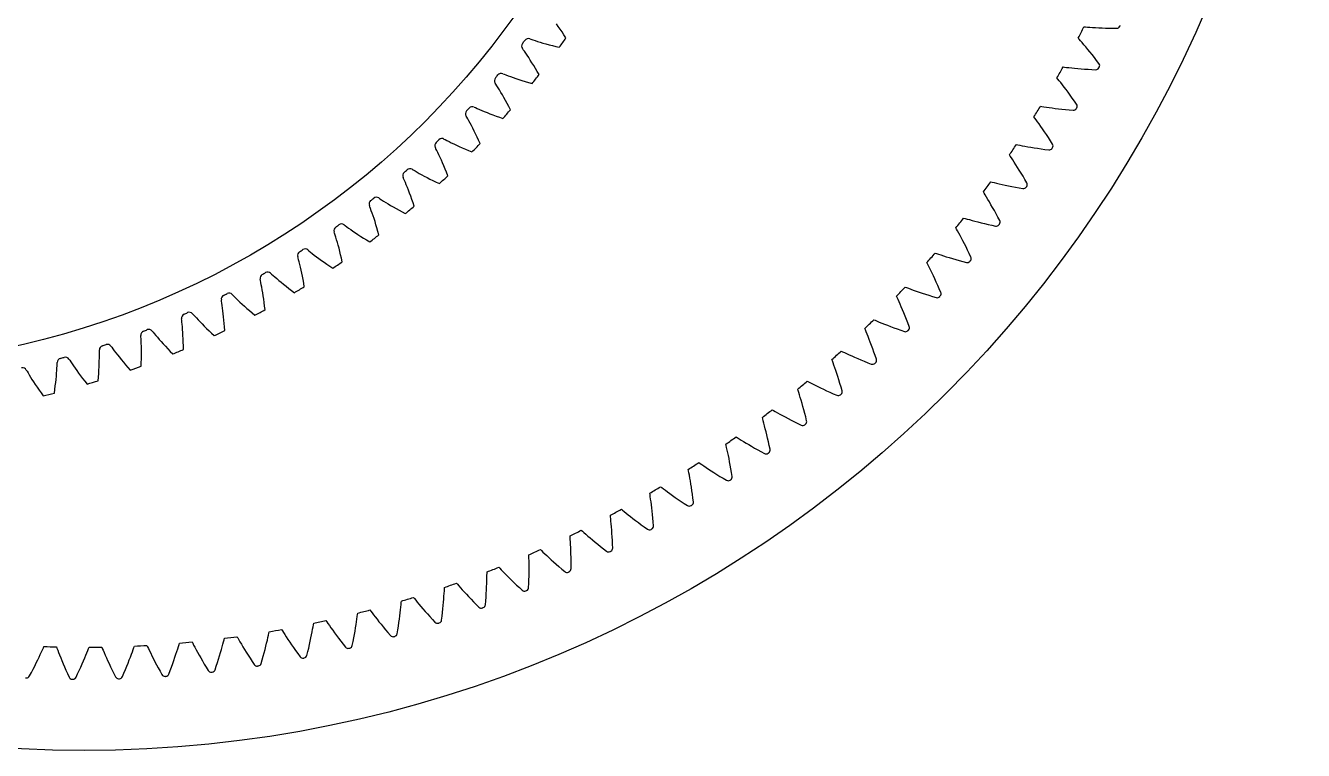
# Model space of a CAD drawing. Header units: millimetres. Extents: x -86 to 86, y -86 to 86.
# Drawn here: x -4.1 to 85.7, y -85.7 to -34.8 of the extents above; entities that cross this region are included whole.
import ezdxf

# ---------------------------------------------------------------- set-up
doc = ezdxf.new("R2010")
doc.units = ezdxf.units.MM

msp = doc.modelspace()

# ---------------------------------------------------------------- linework, layer by layer
at = {"layer": 'journal'}
msp.add_circle((-17.5, 0), 58.65, dxfattribs=at)
at = {"layer": 'outer'}
msp.add_circle((0, 0), 85.663286, dxfattribs=at)
at = {"layer": 'output_ring'}
for p, q in [((70.243241, -34.850115), (70.343727, -34.858075)), ((70.343727, -34.858075), (70.490931, -34.869109)), ((70.490931, -34.869109), (70.66335, -34.881098)), ((70.66335, -34.881098), (70.8547, -34.89324)), ((70.8547, -34.89324), (71.061656, -34.905016)), ((71.061656, -34.905016), (71.282114, -34.916039)), ((71.282114, -34.916039), (71.514606, -34.92599)), ((71.514606, -34.92599), (71.758046, -34.934601)), ((71.758046, -34.934601), (72.011588, -34.941637)), ((72.011588, -34.941637), (72.27456, -34.946888)), ((72.27456, -34.946888), (72.546247, -34.950495)), ((69.913291, -35.713541), (69.847014, -35.637592)), ((70.009878, -35.825173), (69.913291, -35.713541)), ((70.122259, -35.956484), (70.009878, -35.825173)), ((70.246046, -36.102906), (70.122259, -35.956484)), ((70.378839, -36.262077), (70.246046, -36.102906)), ((70.519072, -36.43254), (70.378839, -36.262077)), ((70.665618, -36.613305), (70.519072, -36.43254)), ((70.817611, -36.80366), (70.665618, -36.613305)), ((70.974361, -37.003066), (70.817611, -36.80366)), ((68.773215, -37.668134), (68.873296, -37.680159)), ((68.873296, -37.680159), (69.019932, -37.697149)), ((69.019932, -37.697149), (69.191724, -37.716116)), ((71.135297, -37.211108), (70.974361, -37.003066)), ((71.300107, -37.427128), (71.135297, -37.211108)), ((68.408546, -38.517479), (68.345401, -38.438907)), ((68.500529, -38.632934), (68.408546, -38.517479)), ((69.191724, -37.716116), (69.382425, -37.736002)), ((69.382425, -37.736002), (69.588733, -37.756157)), ((69.588733, -37.756157), (69.808563, -37.776104)), ((69.808563, -37.776104), (70.040461, -37.795469)), ((70.040461, -37.795469), (70.283351, -37.813938)), ((70.283351, -37.813938), (70.536401, -37.831243)), ((70.536401, -37.831243), (70.798944, -37.847148)), ((70.798944, -37.847148), (71.070261, -37.861762)), ((68.607497, -38.768691), (68.500529, -38.632934)), ((68.725247, -38.920009), (68.607497, -38.768691)), ((68.851481, -39.084431), (68.725247, -38.920009)), ((68.984691, -39.260437), (68.851481, -39.084431)), ((69.123791, -39.446993), (68.984691, -39.260437)), ((69.267945, -39.64335), (69.123791, -39.446993)), ((69.416485, -39.848945), (69.267945, -39.64335)), ((69.568858, -40.063338), (69.416485, -39.848945)), ((69.724778, -40.28586), (69.568858, -40.063338)), ((66.791405, -41.258133), (66.731496, -41.177066)), ((66.878634, -41.37722), (66.791405, -41.258133)), ((67.190195, -40.424264), (67.289707, -40.440335)), ((67.289707, -40.440335), (67.435533, -40.463254)), ((67.435533, -40.463254), (67.606415, -40.489167)), ((67.606415, -40.489167), (67.796154, -40.516765)), ((67.796154, -40.516765), (68.001476, -40.545264)), ((68.001476, -40.545264), (68.220317, -40.574103)), ((68.220317, -40.574103), (68.45124, -40.60285)), ((68.45124, -40.60285), (68.693182, -40.631148)), ((68.693182, -40.631148), (68.945322, -40.658694)), ((68.945322, -40.658694), (69.207005, -40.685224)), ((69.207005, -40.685224), (69.477507, -40.710822)), ((66.980012, -41.517201), (66.878634, -41.37722)), ((67.091534, -41.673167), (66.980012, -41.517201)), ((67.211001, -41.842569), (67.091534, -41.673167)), ((67.336969, -42.023829), (67.211001, -41.842569)), ((67.468393, -42.215869), (67.336969, -42.023829)), ((67.604472, -42.417907), (67.468393, -42.215869)), ((67.744558, -42.629353), (67.604472, -42.417907)), ((67.888117, -42.849744), (67.744558, -42.629353)), ((68.034891, -43.078402), (67.888117, -42.849744)), ((65.064526, -43.931), (65.007952, -43.847572)), ((65.146858, -44.053524), (65.064526, -43.931)), ((65.496781, -43.113977), (65.59556, -43.134068)), ((65.59556, -43.134068), (65.740338, -43.162877)), ((65.740338, -43.162877), (65.91003, -43.195694)), ((65.91003, -43.195694), (66.098494, -43.230959)), ((66.098494, -43.230959), (66.302493, -43.267755)), ((66.302493, -43.267755), (66.519985, -43.30544)), ((66.519985, -43.30544), (66.749553, -43.343521)), ((66.749553, -43.343521), (66.99015, -43.3816)), ((66.99015, -43.3816), (67.240967, -43.419342)), ((67.240967, -43.419342), (67.501359, -43.456455)), ((67.501359, -43.456455), (67.770602, -43.492995)), ((65.24248, -44.197499), (65.146858, -44.053524)), ((65.347589, -44.357856), (65.24248, -44.197499)), ((65.460093, -44.53196), (65.347589, -44.357856)), ((65.578611, -44.718176), (65.460093, -44.53196)), ((65.702146, -44.915384), (65.578611, -44.718176)), ((63.695757, -45.732854), (63.79364, -45.756931)), ((63.79364, -45.756931), (63.937132, -45.791584)), ((65.829924, -45.122771), (65.702146, -44.915384)), ((65.961327, -45.33972), (65.829924, -45.122771)), ((66.095836, -45.565749), (65.961327, -45.33972)), ((66.233223, -45.800166), (66.095836, -45.565749)), ((63.230747, -46.531688), (63.1776, -46.446036)), ((63.308045, -46.657448), (63.230747, -46.531688)), ((63.397754, -46.80518), (63.308045, -46.657448)), ((63.937132, -45.791584), (64.105354, -45.831251)), ((64.105354, -45.831251), (64.292235, -45.874125)), ((64.292235, -45.874125), (64.494575, -45.919158)), ((64.494575, -45.919158), (64.710361, -45.965625)), ((64.710361, -45.965625), (64.938197, -46.012978)), ((64.938197, -46.012978), (65.177053, -46.060777)), ((65.177053, -46.060777), (65.426134, -46.108652)), ((65.426134, -46.108652), (65.684809, -46.156288)), ((65.684809, -46.156288), (65.95235, -46.203708)), ((63.496278, -46.969664), (63.397754, -46.80518)), ((63.601634, -47.148185), (63.496278, -46.969664)), ((63.712509, -47.339051), (63.601634, -47.148185)), ((63.82795, -47.541104), (63.712509, -47.339051)), ((63.947219, -47.753498), (63.82795, -47.541104)), ((61.790081, -48.276592), (61.886908, -48.304616)), ((61.886908, -48.304616), (62.028877, -48.345056)), ((62.028877, -48.345056), (62.195354, -48.391507)), ((62.195354, -48.391507), (62.380343, -48.441919)), ((62.380343, -48.441919), (62.580692, -48.495115)), ((64.069721, -47.975595), (63.947219, -47.753498)), ((64.19496, -48.206888), (64.069721, -47.975595)), ((64.322735, -48.446681), (64.19496, -48.206888)), ((61.293079, -49.055925), (61.243447, -48.968189)), ((61.365218, -49.184715), (61.293079, -49.055925)), ((61.448866, -49.33596), (61.365218, -49.184715)), ((61.540643, -49.504302), (61.448866, -49.33596)), ((62.580692, -48.495115), (62.794418, -48.550289)), ((62.794418, -48.550289), (63.020148, -48.606837)), ((63.020148, -48.606837), (63.256871, -48.664276)), ((63.256871, -48.664276), (63.503807, -48.722206)), ((63.503807, -48.722206), (63.760339, -48.780285)), ((63.760339, -48.780285), (64.025738, -48.838509)), ((61.638678, -49.686946), (61.540643, -49.504302)), ((61.741726, -49.882149), (61.638678, -49.686946)), ((61.848884, -50.088713), (61.741726, -49.882149)), ((61.959448, -50.305767), (61.848884, -50.088713)), ((59.782883, -50.741011), (59.878495, -50.772937)), ((59.878495, -50.772937), (60.018709, -50.819097)), ((60.018709, -50.819097), (60.183167, -50.872256)), ((60.183167, -50.872256), (60.365961, -50.930124)), ((60.365961, -50.930124), (60.563989, -50.991395)), ((60.563989, -50.991395), (60.775304, -51.055185)), ((60.775304, -51.055185), (60.998557, -51.120834)), ((60.998557, -51.120834), (61.232757, -51.187819)), ((62.072849, -50.532645), (61.959448, -50.305767)), ((62.188612, -50.768824), (62.072849, -50.532645)), ((62.306564, -51.013598), (62.188612, -50.768824)), ((59.254707, -51.499563), (59.208672, -51.409888)), ((59.321567, -51.63117), (59.254707, -51.499563)), ((59.399017, -51.785681), (59.321567, -51.63117)), ((59.483897, -51.957605), (59.399017, -51.785681)), ((59.574449, -52.144072), (59.483897, -51.957605)), ((61.232757, -51.187819), (61.477143, -51.255709)), ((61.477143, -51.255709), (61.73111, -51.324137)), ((61.73111, -51.324137), (61.993932, -51.393068)), ((59.669503, -52.34329), (59.574449, -52.144072)), ((59.768201, -52.554027), (59.669503, -52.34329)), ((59.869878, -52.775383), (59.768201, -52.554027)), ((59.973992, -53.006671), (59.869878, -52.775383)), ((57.11898, -53.858588), (57.076616, -53.767121)), ((57.180452, -53.992796), (57.11898, -53.858588)), ((57.677463, -53.122064), (57.771703, -53.157838)), ((57.771703, -53.157838), (57.909931, -53.209642)), ((57.909931, -53.209642), (58.072099, -53.269422)), ((58.072099, -53.269422), (58.252398, -53.33465)), ((58.252398, -53.33465), (58.44778, -53.403896)), ((58.44778, -53.403896), (58.656336, -53.476198)), ((58.656336, -53.476198), (58.876745, -53.550841)), ((58.876745, -53.550841), (59.108039, -53.627261)), ((59.108039, -53.627261), (59.349473, -53.704999)), ((59.349473, -53.704999), (59.600458, -53.783663)), ((59.600458, -53.783663), (59.860271, -53.863189)), ((60.080088, -53.247347), (59.973992, -53.006671)), ((60.188023, -53.4967), (60.080088, -53.247347)), ((57.251576, -54.150319), (57.180452, -53.992796)), ((57.329419, -54.325541), (57.251576, -54.150319)), ((57.41234, -54.515524), (57.329419, -54.325541)), ((57.499242, -54.718431), (57.41234, -54.515524)), ((57.58932, -54.932995), (57.499242, -54.718431)), ((55.477279, -55.415836), (55.569991, -55.4554)), ((55.569991, -55.4554), (55.706006, -55.512764)), ((55.706006, -55.512764), (55.865618, -55.579067)), ((55.865618, -55.579067), (56.043126, -55.651548)), ((56.043126, -55.651548), (56.235542, -55.728655)), ((57.681942, -55.15829), (57.58932, -54.932995)), ((57.776597, -55.393607), (57.681942, -55.15829)), ((57.872853, -55.638385), (57.776597, -55.393607)), ((57.970594, -55.891907), (57.872853, -55.638385)), ((54.889406, -56.129122), (54.850784, -56.036014)), ((54.945389, -56.265712), (54.889406, -56.129122)), ((55.010071, -56.425988), (54.945389, -56.265712)), ((55.080749, -56.604221), (55.010071, -56.425988)), ((56.235542, -55.728655), (56.440996, -55.809349)), ((56.440996, -55.809349), (56.658199, -55.892863)), ((56.658199, -55.892863), (56.886206, -55.978594)), ((56.886206, -55.978594), (57.124291, -56.066052)), ((57.124291, -56.066052), (57.371882, -56.154823)), ((57.371882, -56.154823), (57.628259, -56.244812)), ((55.155903, -56.797408), (55.080749, -56.604221)), ((55.234511, -57.00367), (55.155903, -56.797408)), ((55.315819, -57.221708), (55.234511, -57.00367)), ((55.399235, -57.450572), (55.315819, -57.221708)), ((55.484276, -57.689531), (55.399235, -57.450572)), ((52.56965, -58.307437), (52.534833, -58.21284)), ((52.620051, -58.446184), (52.56965, -58.307437)), ((53.185945, -57.618561), (53.276978, -57.66185)), ((53.276978, -57.66185), (53.410557, -57.724678)), ((53.410557, -57.724678), (53.567351, -57.797395)), ((53.567351, -57.797395), (53.741775, -57.87701)), ((53.741775, -57.87701), (53.930908, -57.961852)), ((53.930908, -57.961852), (54.132924, -58.050806)), ((54.132924, -58.050806), (54.346564, -58.143053)), ((54.346564, -58.143053), (54.570909, -58.237954)), ((54.570909, -58.237954), (54.805254, -58.334989)), ((54.805254, -58.334989), (55.049045, -58.433721)), ((55.570533, -57.938009), (55.484276, -57.689531)), ((55.65792, -58.195284), (55.570533, -57.938009)), ((52.678185, -58.608949), (52.620051, -58.446184)), ((52.741582, -58.7899), (52.678185, -58.608949)), ((52.808845, -58.985974), (52.741582, -58.7899)), ((52.879029, -59.195252), (52.808845, -58.985974)), ((52.951434, -59.416406), (52.879029, -59.195252)), ((55.049045, -58.433721), (55.301563, -58.534026)), ((50.807228, -59.726619), (50.896432, -59.773561)), ((50.896432, -59.773561), (51.027354, -59.841751)), ((51.027354, -59.841751), (51.181073, -59.920763)), ((51.181073, -59.920763), (51.352127, -60.007381)), ((51.352127, -60.007381), (51.537667, -60.099818)), ((51.537667, -60.099818), (51.735911, -60.196885)), ((53.025507, -59.648462), (52.951434, -59.416406)), ((53.100794, -59.890671), (53.025507, -59.648462)), ((53.17691, -60.142441), (53.100794, -59.890671)), ((53.253799, -60.403046), (53.17691, -60.142441)), ((50.163521, -60.389953), (50.132566, -60.294023)), ((50.208258, -60.530628), (50.163521, -60.389953)), ((50.259748, -60.695616), (50.208258, -60.530628)), ((50.31576, -60.878987), (50.259748, -60.695616)), ((50.375021, -61.077626), (50.31576, -60.878987)), ((51.735911, -60.196885), (51.945638, -60.297715)), ((51.945638, -60.297715), (52.165952, -60.401629)), ((52.165952, -60.401629), (52.396173, -60.508082)), ((52.396173, -60.508082), (52.635762, -60.616612)), ((52.635762, -60.616612), (52.884008, -60.727068)), ((48.345034, -61.736546), (48.432262, -61.787064)), ((48.432262, -61.787064), (48.560314, -61.860504)), ((48.560314, -61.860504), (48.710704, -61.945681)), ((48.710704, -61.945681), (48.878108, -62.03916)), ((50.436667, -61.289576), (50.375021, -61.077626)), ((50.50005, -61.513483), (50.436667, -61.289576)), ((50.564658, -61.74835), (50.50005, -61.513483)), ((50.630068, -61.993412), (50.564658, -61.74835)), ((47.674974, -62.373249), (47.647932, -62.276143)), ((47.713973, -62.515621), (47.674974, -62.373249)), ((47.758735, -62.68256), (47.713973, -62.515621)), ((47.80727, -62.86805), (47.758735, -62.68256)), ((48.878108, -62.03916), (49.059749, -62.13904)), ((49.059749, -62.13904), (49.253897, -62.244062)), ((49.253897, -62.244062), (49.459365, -62.353307)), ((49.459365, -62.353307), (49.675287, -62.466065)), ((49.675287, -62.466065), (49.901004, -62.581759)), ((49.901004, -62.581759), (50.135998, -62.69991)), ((50.135998, -62.69991), (50.379564, -62.820336)), ((50.695919, -62.248059), (50.630068, -61.993412)), ((50.762183, -62.511566), (50.695919, -62.248059)), ((45.803409, -63.64504), (45.888519, -63.699052)), ((45.888519, -63.699052), (46.013489, -63.777621)), ((47.858432, -63.068928), (47.80727, -62.86805)), ((47.911438, -63.283202), (47.858432, -63.068928)), ((47.965695, -63.509494), (47.911438, -63.283202)), ((48.020732, -63.746786), (47.965695, -63.509494)), ((45.108097, -64.254065), (45.085013, -64.155943)), ((45.141294, -64.397901), (45.108097, -64.254065)), ((45.179254, -64.566516), (45.141294, -64.397901)), ((45.220232, -64.753821), (45.179254, -64.566516)), ((46.013489, -63.777621), (46.160303, -63.868822)), ((46.160303, -63.868822), (46.323782, -63.969008)), ((46.323782, -63.969008), (46.501226, -64.076167)), ((46.501226, -64.076167), (46.690958, -64.188971)), ((46.690958, -64.188971), (46.89183, -64.306453)), ((46.89183, -64.306453), (47.103005, -64.427869)), ((47.103005, -64.427869), (47.323849, -64.552616)), ((47.323849, -64.552616), (47.553861, -64.680192)), ((48.076156, -63.994297), (48.020732, -63.746786)), ((48.131633, -64.251404), (48.076156, -63.994297)), ((48.187164, -64.51738), (48.131633, -64.251404)), ((43.18653, -65.448965), (43.26938, -65.506382)), ((43.26938, -65.506382), (43.391064, -65.589951)), ((45.263212, -64.956607), (45.220232, -64.753821)), ((45.30749, -65.172854), (45.263212, -64.956607)), ((45.352532, -65.401158), (45.30749, -65.172854)), ((45.397907, -65.640486), (45.352532, -65.401158)), ((47.553861, -64.680192), (47.792347, -64.81039)), ((42.467108, -66.029312), (42.448019, -65.930335)), ((42.494449, -66.174375), (42.467108, -66.029312)), ((42.525544, -66.34439), (42.494449, -66.174375)), ((42.558897, -66.533202), (42.525544, -66.34439)), ((43.391064, -65.589951), (43.534062, -65.687027)), ((43.534062, -65.687027), (43.693346, -65.793756)), ((43.693346, -65.793756), (43.866301, -65.908018)), ((43.866301, -65.908018), (44.051306, -66.028418)), ((44.051306, -66.028418), (44.247252, -66.153944)), ((44.247252, -66.153944), (44.453334, -66.283818)), ((44.453334, -66.283818), (44.66894, -66.417412)), ((44.66894, -66.417412), (44.893594, -66.554205)), ((45.443256, -65.89004), (45.397907, -65.640486)), ((45.488268, -66.149184), (45.443256, -65.89004)), ((45.532975, -66.417191), (45.488268, -66.149184)), ((40.498695, -67.145358), (40.57915, -67.206085)), ((40.57915, -67.206085), (40.697348, -67.294517)), ((40.697348, -67.294517), (40.836294, -67.397308)), ((42.593624, -66.737564), (42.558897, -66.533202)), ((42.629103, -66.955427), (42.593624, -66.737564)), ((42.664855, -67.185369), (42.629103, -66.955427)), ((42.700494, -67.426339), (42.664855, -67.185369)), ((44.893594, -66.554205), (45.126607, -66.693961)), ((39.756345, -67.696073), (39.741283, -67.596404)), ((39.777785, -67.842125), (39.756345, -67.696073)), ((39.801964, -68.013261), (39.777785, -67.842125)), ((39.827639, -68.203269), (39.801964, -68.013261)), ((39.854055, -68.40887), (39.827639, -68.203269)), ((40.836294, -67.397308), (40.991121, -67.510404)), ((40.991121, -67.510404), (41.159305, -67.631582)), ((41.159305, -67.631582), (41.339278, -67.75938)), ((41.339278, -67.75938), (41.529976, -67.892744)), ((41.529976, -67.892744), (41.730625, -68.030863)), ((41.730625, -68.030863), (41.940641, -68.173085)), ((41.940641, -68.173085), (42.159566, -68.31887)), ((42.735692, -67.677525), (42.700494, -67.426339)), ((42.770165, -67.938281), (42.735692, -67.677525)), ((42.803974, -68.20788), (42.770165, -67.938281)), ((37.744321, -68.731431), (37.822249, -68.795369)), ((37.822249, -68.795369), (37.936766, -68.888518)), ((37.936766, -68.888518), (38.071432, -68.996856)), ((38.071432, -68.996856), (38.221549, -69.116134)), ((38.221549, -69.116134), (38.384683, -69.244027)), ((39.880675, -68.627992), (39.854055, -68.40887)), ((39.90708, -68.859194), (39.880675, -68.627992)), ((39.932925, -69.101411), (39.90708, -68.859194)), ((39.957914, -69.353817), (39.932925, -69.101411)), ((42.159566, -68.31887), (42.386724, -68.467954)), ((36.980263, -69.25161), (36.969252, -69.151412)), ((36.995766, -69.398411), (36.980263, -69.25161)), ((37.01299, -69.570386), (36.995766, -69.398411)), ((37.030943, -69.761278), (37.01299, -69.570386)), ((37.049006, -69.967781), (37.030943, -69.761278)), ((37.066724, -70.187801), (37.049006, -69.967781)), ((38.384683, -69.244027), (38.55933, -69.379014)), ((38.55933, -69.379014), (38.744467, -69.519997)), ((38.744467, -69.519997), (38.939353, -69.666134)), ((38.939353, -69.666134), (39.143433, -69.81675)), ((39.143433, -69.81675), (39.35627, -69.971287)), ((39.35627, -69.971287), (39.5772, -70.129454)), ((39.981792, -69.615755), (39.957914, -69.353817)), ((40.004647, -69.886503), (39.981792, -69.615755)), ((34.143422, -70.693367), (34.136481, -70.592805)), ((34.152963, -70.840675), (34.143422, -70.693367)), ((34.163204, -71.013206), (34.152963, -70.840675)), ((34.927933, -70.204579), (35.003206, -70.271622)), ((35.003206, -70.271622), (35.113854, -70.369335)), ((35.113854, -70.369335), (35.244019, -70.483042)), ((35.244019, -70.483042), (35.389179, -70.608305)), ((35.389179, -70.608305), (35.546996, -70.742705)), ((35.546996, -70.742705), (35.716029, -70.884658)), ((35.716029, -70.884658), (35.8953, -71.033028)), ((37.083738, -70.419884), (37.066724, -70.187801)), ((37.099745, -70.662949), (37.083738, -70.419884)), ((37.114485, -70.916161), (37.099745, -70.662949)), ((37.127728, -71.178851), (37.114485, -70.916161)), ((32.054158, -71.562381), (32.126653, -71.632419)), ((32.126653, -71.632419), (32.23325, -71.734536)), ((32.23325, -71.734536), (32.3587, -71.853424)), ((34.173406, -71.20467), (34.163204, -71.013206)), ((34.183086, -71.411735), (34.173406, -71.20467)), ((34.191873, -71.632293), (34.183086, -71.411735)), ((34.199467, -71.864874), (34.191873, -71.632293)), ((35.8953, -71.033028), (36.084104, -71.186943)), ((36.084104, -71.186943), (36.281912, -71.345705)), ((36.281912, -71.345705), (36.488312, -71.508741)), ((36.488312, -71.508741), (36.702651, -71.675732)), ((37.139592, -71.450303), (37.127728, -71.178851)), ((31.250483, -72.018974), (31.247624, -71.918213)), ((31.254047, -72.166548), (31.250483, -72.018974)), ((31.257288, -72.339353), (31.254047, -72.166548)), ((31.259723, -72.531073), (31.257288, -72.339353)), ((31.261002, -72.738359), (31.259723, -72.531073)), ((32.3587, -71.853424), (32.498664, -71.984468)), ((32.498664, -71.984468), (32.650905, -72.125152)), ((32.650905, -72.125152), (32.814047, -72.27384)), ((32.814047, -72.27384), (32.987158, -72.429353)), ((32.987158, -72.429353), (33.169569, -72.590792)), ((33.169569, -72.590792), (33.360781, -72.757441)), ((34.205611, -72.108388), (34.199467, -71.864874)), ((34.210077, -72.361989), (34.205611, -72.108388)), ((34.212663, -72.625), (34.210077, -72.361989)), ((34.213517, -72.89671), (34.212663, -72.625)), ((28.294679, -73.738307), (28.300016, -73.546646)), ((28.300016, -73.546646), (28.303781, -73.373851)), ((28.303781, -73.373851), (28.306201, -73.226254)), ((28.306201, -73.226254), (28.307426, -73.125461)), ((29.127719, -72.802605), (29.197316, -72.875525)), ((29.197316, -72.875525), (29.299686, -72.981878)), ((29.299686, -72.981878), (29.420216, -73.105752)), ((29.420216, -73.105752), (29.554754, -73.24236)), ((29.554754, -73.24236), (29.701169, -73.389098)), ((29.701169, -73.389098), (29.858151, -73.544275)), ((29.858151, -73.544275), (30.024817, -73.706676)), ((31.249462, -73.688927), (31.255277, -73.435353)), ((31.255277, -73.435353), (31.259007, -73.19179)), ((31.259007, -73.19179), (31.260844, -72.959092)), ((31.260844, -72.959092), (31.261002, -72.738359)), ((33.360781, -72.757441), (33.560404, -72.928707)), ((33.560404, -72.928707), (33.767799, -73.104246)), ((25.296247, -74.633102), (25.307012, -74.460602)), ((25.307012, -74.460602), (25.315411, -74.313224)), ((25.315411, -74.313224), (25.32072, -74.212563)), ((26.153423, -73.923216), (26.220007, -73.998896)), ((26.220007, -73.998896), (26.317984, -74.10931)), ((26.317984, -74.10931), (26.433394, -74.237967)), ((26.433394, -74.237967), (26.562286, -74.379915)), ((26.562286, -74.379915), (26.702634, -74.532466)), ((28.253591, -74.641664), (28.267188, -74.398453)), ((28.267188, -74.398453), (28.278454, -74.16602)), ((28.278454, -74.16602), (28.287557, -73.945475)), ((28.287557, -73.945475), (28.294679, -73.738307)), ((30.024817, -73.706676), (30.200537, -73.875375)), ((30.200537, -73.875375), (30.384837, -74.049635)), ((30.384837, -74.049635), (30.577356, -74.228851)), ((30.577356, -74.228851), (30.777467, -74.412651)), ((31.23123, -74.223348), (31.241388, -73.951827)), ((31.241388, -73.951827), (31.249462, -73.688927)), ((22.268663, -75.425014), (22.283028, -75.278098)), ((22.283028, -75.278098), (22.292412, -75.177734)), ((23.136157, -74.922371), (23.19962, -75.000686)), ((23.19962, -75.000686), (23.293041, -75.114981)), ((23.293041, -75.114981), (23.403143, -75.248209)), ((23.403143, -75.248209), (23.526176, -75.395264)), ((23.526176, -75.395264), (23.660226, -75.553378)), ((25.228926, -75.482879), (25.249603, -75.251094)), ((25.249603, -75.251094), (25.267636, -75.031099)), ((25.267636, -75.031099), (25.283148, -74.824389)), ((25.283148, -74.824389), (25.296247, -74.633102)), ((26.702634, -74.532466), (26.853198, -74.693877)), ((26.853198, -74.693877), (27.013146, -74.862899)), ((27.013146, -74.862899), (27.181885, -75.03858)), ((27.181885, -75.03858), (27.358972, -75.220167)), ((27.358972, -75.220167), (27.54407, -75.407037)), ((27.54407, -75.407037), (27.736568, -75.598796)), ((28.197629, -75.428037), (28.218782, -75.157151)), ((28.218782, -75.157151), (28.237504, -74.894794)), ((28.237504, -74.894794), (28.253591, -74.641664)), ((19.169028, -76.436564), (19.193727, -76.265503)), ((19.193727, -76.265503), (19.214034, -76.119289)), ((19.214034, -76.119289), (19.227478, -76.019389)), ((20.080878, -75.798428), (20.141115, -75.879252)), ((20.141115, -75.879252), (20.229828, -75.997238)), ((20.229828, -75.997238), (20.33444, -76.134818)), ((20.33444, -76.134818), (20.451413, -76.286738)), ((20.451413, -76.286738), (20.578945, -76.450155)), ((22.149213, -76.443286), (22.179266, -76.21253)), ((22.179266, -76.21253), (22.2062, -75.993446)), ((22.2062, -75.993446), (22.230076, -75.787535)), ((22.230076, -75.787535), (22.250917, -75.596936)), ((22.250917, -75.596936), (22.268663, -75.425014)), ((23.660226, -75.553378), (23.804126, -75.720758)), ((23.804126, -75.720758), (23.957093, -75.896122)), ((23.957093, -75.896122), (24.118573, -76.078498)), ((24.118573, -76.078498), (24.288156, -76.267112)), ((24.288156, -76.267112), (24.465529, -76.46133)), ((25.1177, -76.508799), (25.149814, -76.238992)), ((25.149814, -76.238992), (25.179153, -75.977609)), ((25.179153, -75.977609), (25.205484, -75.725339)), ((25.205484, -75.725339), (25.228926, -75.482879)), ((13.876416, -77.175699), (13.92991, -77.261135)), ((16.019437, -77.338893), (16.055645, -77.150608)), ((16.055645, -77.150608), (16.087256, -76.980688)), ((16.087256, -76.980688), (16.113471, -76.835417)), ((16.113471, -76.835417), (16.130953, -76.736144)), ((16.992607, -76.549949), (17.049519, -76.633147)), ((17.049519, -76.633147), (17.133377, -76.754632)), ((17.133377, -76.754632), (17.232328, -76.896339)), ((17.232328, -76.896339), (17.343048, -77.052874)), ((17.343048, -77.052874), (17.463853, -77.221325)), ((19.033109, -77.278098), (19.072489, -77.048749)), ((19.072489, -77.048749), (19.108279, -76.830937)), ((19.108279, -76.830937), (19.14048, -76.626162)), ((19.14048, -76.626162), (19.169028, -76.436564)), ((20.578945, -76.450155), (20.715943, -76.623229)), ((20.715943, -76.623229), (20.861678, -76.804649)), ((20.861678, -76.804649), (21.015635, -76.993419)), ((21.015635, -76.993419), (21.177434, -77.18875)), ((21.177434, -77.18875), (21.346791, -77.389996)), ((21.996502, -77.463856), (22.039524, -77.195573)), ((22.039524, -77.195573), (22.079431, -76.935594)), ((22.079431, -76.935594), (22.115964, -76.684598)), ((22.115964, -76.684598), (22.149213, -76.443286)), ((24.465529, -76.46133), (24.650097, -76.660732)), ((7.580796, -78.045979), (7.627195, -78.135467)), ((9.754899, -78.197455), (9.800167, -78.030653)), ((9.800167, -78.030653), (9.838061, -77.887983)), ((9.838061, -77.887983), (9.863525, -77.790451)), ((10.737427, -77.674649), (10.787414, -77.762182)), ((10.787414, -77.762182), (10.861159, -77.890059)), ((10.861159, -77.890059), (10.948308, -78.039314)), ((10.948308, -78.039314), (11.045988, -78.204302)), ((12.823395, -78.12605), (12.872073, -77.924556)), ((12.872073, -77.924556), (12.915882, -77.737893)), ((12.915882, -77.737893), (12.954353, -77.569394)), ((12.954353, -77.569394), (12.986434, -77.425305)), ((12.986434, -77.425305), (13.007925, -77.326821)), ((13.92991, -77.261135), (14.008776, -77.385918)), ((14.008776, -77.385918), (14.101903, -77.531518)), ((14.101903, -77.531518), (14.206188, -77.692412)), ((14.206188, -77.692412), (14.320067, -77.865621)), ((14.320067, -77.865621), (14.442599, -78.049221)), ((14.442599, -78.049221), (14.573163, -78.241847)), ((15.833052, -78.223768), (15.885734, -77.985942)), ((15.885734, -77.985942), (15.934376, -77.758377)), ((15.934376, -77.758377), (15.978964, -77.542194)), ((15.978964, -77.542194), (16.019437, -77.338893)), ((17.463853, -77.221325), (17.593724, -77.399809)), ((17.593724, -77.399809), (17.731987, -77.586985)), ((17.731987, -77.586985), (17.878167, -77.781839)), ((17.878167, -77.781839), (18.031918, -77.983567)), ((18.031918, -77.983567), (18.19298, -78.191512)), ((18.839165, -78.29164), (18.893023, -78.025321)), ((18.893023, -78.025321), (18.943434, -77.767173)), ((18.943434, -77.767173), (18.990108, -77.517864)), ((18.990108, -77.517864), (19.033109, -77.278098)), ((21.346791, -77.389996), (21.523127, -77.596715)), ((-3.165759, -79.108136), (-3.077517, -78.920565)), ((-3.077517, -78.920565), (-2.99703, -78.746542)), ((-2.99703, -78.746542), (-2.925427, -78.589236)), ((-2.925427, -78.589236), (-2.864998, -78.454554)), ((-2.864998, -78.454554), (-2.824123, -78.362413)), ((-1.942989, -78.38921), (-1.907788, -78.483665)), ((-1.907788, -78.483665), (-1.855655, -78.621769)), ((-1.855655, -78.621769), (-1.793744, -78.783136)), ((-1.793744, -78.783136), (-1.723981, -78.961729)), ((-1.723981, -78.961729), (-1.647299, -79.154315)), ((0.042744, -79.171443), (0.123313, -78.98045)), ((0.123313, -78.98045), (0.196682, -78.803308)), ((0.196682, -78.803308), (0.26185, -78.643229)), ((0.26185, -78.643229), (0.316772, -78.50621)), ((0.316772, -78.50621), (0.353879, -78.412487)), ((1.235376, -78.403554), (1.274375, -78.496505)), ((1.274375, -78.496505), (1.332062, -78.632383)), ((1.332062, -78.632383), (1.400462, -78.791108)), ((1.400462, -78.791108), (1.477405, -78.966727)), ((1.477405, -78.966727), (1.561828, -79.156048)), ((3.251178, -79.104671), (3.32394, -78.910571)), ((3.32394, -78.910571), (3.39007, -78.7306)), ((3.39007, -78.7306), (3.448698, -78.568012)), ((3.448698, -78.568012), (3.498021, -78.42888)), ((3.498021, -78.42888), (3.5313, -78.33373)), ((4.41171, -78.289081), (4.454444, -78.380375)), ((4.454444, -78.380375), (4.517591, -78.513804)), ((4.517591, -78.513804), (4.592366, -78.669627)), ((4.592366, -78.669627), (4.676364, -78.841984)), ((4.676364, -78.841984), (4.76839, -79.027727)), ((6.383786, -79.117108), (6.454269, -78.907931)), ((6.454269, -78.907931), (6.519106, -78.711041)), ((6.519106, -78.711041), (6.577888, -78.528539)), ((6.577888, -78.528539), (6.629879, -78.363708)), ((6.629879, -78.363708), (6.673523, -78.222691)), ((6.673523, -78.222691), (6.702919, -78.126271)), ((7.627195, -78.135467), (7.695697, -78.266227)), ((7.695697, -78.266227), (7.776726, -78.418892)), ((7.776726, -78.418892), (7.867639, -78.587703)), ((7.867639, -78.587703), (7.967117, -78.769564)), ((7.967117, -78.769564), (8.074377, -78.962485)), ((8.074377, -78.962485), (8.188913, -79.165052)), ((9.517897, -79.016285), (9.584808, -78.793407)), ((9.584808, -78.793407), (9.646757, -78.581545)), ((9.646757, -78.581545), (9.703561, -78.38219)), ((9.703561, -78.38219), (9.754899, -78.197455)), ((11.045988, -78.204302), (11.152754, -78.381983)), ((11.152754, -78.381983), (11.267745, -78.570398)), ((11.267745, -78.570398), (11.390395, -78.768157)), ((11.390395, -78.768157), (11.520315, -78.974209)), ((11.520315, -78.974209), (11.657224, -79.187726)), ((12.58327, -79.045861), (12.649981, -78.801151)), ((12.649981, -78.801151), (12.712259, -78.565655)), ((12.712259, -78.565655), (12.770082, -78.340248)), ((12.770082, -78.340248), (12.823395, -78.12605)), ((14.573163, -78.241847), (14.711326, -78.442465)), ((14.711326, -78.442465), (14.856776, -78.650258)), ((14.856776, -78.650258), (15.009278, -78.864559)), ((15.009278, -78.864559), (15.168294, -79.084878)), ((15.650874, -78.990792), (15.715481, -78.726874)), ((15.715481, -78.726874), (15.776312, -78.470981)), ((15.776312, -78.470981), (15.833052, -78.223768)), ((18.19298, -78.191512), (18.360794, -78.405206)), ((-3.586125, -79.960781), (-3.47152, -79.734509)), ((-3.47152, -79.734509), (-3.363112, -79.51637)), ((-3.363112, -79.51637), (-3.261098, -79.307218)), ((-3.261098, -79.307218), (-3.165759, -79.108136)), ((-1.647299, -79.154315), (-1.564235, -79.358822)), ((-1.564235, -79.358822), (-1.475119, -79.573788)), ((-1.475119, -79.573788), (-1.380167, -79.798111)), ((-1.380167, -79.798111), (-1.279523, -80.030929)), ((-0.342722, -80.040423), (-0.237381, -79.809693)), ((-0.237381, -79.809693), (-0.137902, -79.58734)), ((-0.137902, -79.58734), (-0.044448, -79.374225)), ((-0.044448, -79.374225), (0.042744, -79.171443)), ((1.561828, -79.156048), (1.653113, -79.357021)), ((1.653113, -79.357021), (1.750867, -79.568198)), ((1.750867, -79.568198), (1.854831, -79.788489)), ((1.854831, -79.788489), (1.964827, -80.017038)), ((2.901244, -79.988559), (2.997148, -79.753749)), ((2.997148, -79.753749), (3.087534, -79.527547)), ((3.087534, -79.527547), (3.172275, -79.31082)), ((3.172275, -79.31082), (3.251178, -79.104671)), ((4.76839, -79.027727), (4.867744, -79.224836)), ((4.867744, -79.224836), (4.973976, -79.431878)), ((4.973976, -79.431878), (5.086782, -79.647775)), ((5.086782, -79.647775), (5.20595, -79.871678)), ((5.20595, -79.871678), (5.331329, -80.102896)), ((6.049019, -80.051898), (6.140443, -79.805274)), ((6.140443, -79.805274), (6.226753, -79.56677)), ((6.226753, -79.56677), (6.307897, -79.337092)), ((6.307897, -79.337092), (6.383786, -79.117108)), ((8.188913, -79.165052), (8.310375, -79.3762)), ((8.310375, -79.3762), (8.438519, -79.595089)), ((8.438519, -79.595089), (8.573165, -79.821036)), ((8.573165, -79.821036), (8.713817, -80.05351)), ((9.202431, -79.998815), (9.288199, -79.740996)), ((9.288199, -79.740996), (9.369554, -79.490869)), ((9.369554, -79.490869), (9.446127, -79.249064)), ((9.446127, -79.249064), (9.517897, -79.016285)), ((11.657224, -79.187726), (11.800916, -79.408031)), ((11.800916, -79.408031), (11.950873, -79.634614)), ((12.43687, -79.560162), (12.512119, -79.299079)), ((12.512119, -79.299079), (12.58327, -79.045861)), ((-3.833057, -80.435084), (-3.706792, -80.194493)), ((-3.706792, -80.194493), (-3.586125, -79.960781)), ((-1.279523, -80.030929), (-1.173282, -80.271542)), ((-1.173282, -80.271542), (-1.061871, -80.519361)), ((-0.57023, -80.524344), (-0.453819, -80.278833)), ((-0.453819, -80.278833), (-0.342722, -80.040423)), ((1.964827, -80.017038), (2.080733, -80.253147)), ((2.080733, -80.253147), (2.202095, -80.496248)), ((2.693535, -80.481302), (2.7999, -80.231276)), ((2.7999, -80.231276), (2.901244, -79.988559)), ((5.331329, -80.102896), (5.462443, -80.340879)), ((5.952873, -80.30603), (6.049019, -80.051898))]:
    msp.add_line(p, q, dxfattribs=at)
for centre, radius, start, end in [((0, 0), 78.413286, 332.968254, 333.612391), ((72.547132, -34.710497), 0.24, 269.788866, 334.431009), ((0, 0), 80.663286, 334.431009, 334.472216), ((0, 0), 78.413286, 330.645674, 331.28981), ((0, 0), 80.663286, 332.108429, 332.149636), ((71.10791, -37.570866), 0.24, 332.149636, 36.79178), ((71.080871, -37.621997), 0.24, 267.466285, 332.108429), ((69.526914, -40.421691), 0.24, 329.827055, 34.469199), ((0, 0), 78.413286, 328.323093, 328.96723), ((69.497825, -40.471684), 0.24, 265.143704, 329.785848), ((0, 0), 80.663286, 329.785848, 329.827055), ((67.831686, -43.206103), 0.24, 327.504474, 32.146618), ((0, 0), 78.413286, 326.000512, 326.644649), ((67.800594, -43.254876), 0.24, 262.821124, 327.463268), ((0, 0), 80.663286, 327.463268, 327.504474), ((0, 0), 78.413286, 323.677932, 324.322068), ((65.991967, -45.967), 0.24, 260.498543, 325.140687), ((0, 0), 80.663286, 325.140687, 325.181894), ((66.02501, -45.919527), 0.24, 325.181894, 29.824038), ((0, 0), 78.413286, 321.355351, 321.999488), ((64.109855, -48.557506), 0.24, 322.859313, 27.501457), ((64.074916, -48.603601), 0.24, 258.175962, 322.818106), ((0, 0), 80.663286, 322.818106, 322.859313), ((0, 0), 78.413286, 319.03277, 319.676907), ((62.089368, -51.115705), 0.24, 320.536732, 25.178876), ((62.052589, -51.160347), 0.24, 255.853382, 320.495526), ((0, 0), 80.663286, 320.495526, 320.536732), ((0, 0), 78.413286, 316.71019, 317.354326), ((59.928311, -53.633035), 0.24, 253.530801, 318.172945), ((0, 0), 80.663286, 318.172945, 318.214152), ((59.966868, -53.589921), 0.24, 318.214152, 22.856296), ((0, 0), 78.413286, 314.387609, 315.031746), ((57.70557, -56.017605), 0.24, 251.20822, 315.850364), ((0, 0), 80.663286, 315.850364, 315.891571), ((57.745842, -55.976089), 0.24, 315.891571, 20.533715), ((0, 0), 78.413286, 312.065028, 312.709165), ((55.429941, -58.270289), 0.24, 313.568991, 18.211134), ((55.388019, -58.310139), 0.24, 248.88564, 313.527784), ((0, 0), 80.663286, 313.527784, 313.568991), ((0, 0), 78.413286, 309.742448, 310.386584), ((52.979465, -60.506868), 0.24, 246.563059, 311.205203), ((0, 0), 80.663286, 311.205203, 311.24641), ((53.022968, -60.46875), 0.24, 311.24641, 15.888554), ((0, 0), 78.413286, 307.419867, 308.064004), ((50.483867, -62.604186), 0.24, 244.240478, 308.882622), ((0, 0), 80.663286, 308.882622, 308.923829), ((50.528879, -62.567862), 0.24, 308.923829, 13.565973), ((0, 0), 78.413286, 305.097286, 305.741423), ((47.951771, -64.564174), 0.24, 306.601249, 11.243392), ((0, 0), 78.413286, 302.774706, 303.418843), ((47.905324, -64.598644), 0.24, 241.917898, 306.560042), ((0, 0), 80.663286, 306.560042, 306.601249), ((45.295878, -66.454408), 0.24, 304.278668, 8.920812), ((0, 0), 78.413286, 300.452125, 301.096262), ((45.248072, -66.486968), 0.24, 239.595317, 304.237461), ((0, 0), 80.663286, 304.237461, 304.278668), ((42.565564, -68.235458), 0.24, 301.956087, 6.598231), ((0, 0), 78.413286, 298.129545, 298.773681), ((42.516478, -68.266053), 0.24, 237.272737, 301.91488), ((0, 0), 80.663286, 301.91488, 301.956087), ((39.765315, -69.904396), 0.24, 299.633507, 4.275651), ((0, 0), 78.413286, 295.806964, 296.451101), ((39.71503, -69.932977), 0.24, 234.950156, 299.5923), ((0, 0), 80.663286, 299.5923, 299.633507), ((0, 0), 78.413286, 293.484383, 294.12852), ((36.848329, -71.485002), 0.24, 232.627575, 297.269719), ((0, 0), 80.663286, 297.269719, 297.310926), ((36.899732, -71.458482), 0.24, 297.310926, 1.95307), ((0, 0), 78.413286, 291.161803, 291.805939), ((33.921088, -72.919577), 0.24, 230.304995, 294.947138), ((0, 0), 80.663286, 294.947138, 294.988345), ((33.973522, -72.895162), 0.24, 294.988345, 359.630489), ((0, 0), 78.413286, 288.839222, 289.483359), ((30.938113, -74.234345), 0.24, 227.982414, 292.624558), ((0, 0), 80.663286, 292.624558, 292.665765), ((30.991494, -74.212076), 0.24, 292.665765, 357.307909), ((0, 0), 78.413286, 286.516641, 287.160778), ((0, 0), 78.413286, 284.194061, 284.838197), ((27.904308, -75.427147), 0.24, 225.659833, 290.301977), ((0, 0), 80.663286, 290.301977, 290.343184), ((27.958548, -75.407059), 0.24, 290.343184, 354.985328), ((0, 0), 78.413286, 279.548899, 280.193036), ((0, 0), 78.413286, 281.87148, 282.515617), ((24.824656, -76.496022), 0.24, 223.337253, 287.979397), ((0, 0), 80.663286, 287.979397, 288.020603), ((24.879665, -76.478148), 0.24, 288.020603, 352.662747), ((0, 0), 78.413286, 274.903738, 275.547875), ((0, 0), 78.413286, 277.226319, 277.870455), ((21.704217, -77.439214), 0.24, 221.014672, 285.656816), ((0, 0), 80.663286, 285.656816, 285.698023), ((21.759905, -77.423584), 0.24, 285.698023, 350.340167), ((0, 0), 78.413286, 267.935996, 268.580133), ((0, 0), 78.413286, 270.258577, 270.902714), ((0, 0), 78.413286, 272.581157, 273.225294), ((15.418316, -78.931492), 0.24, 281.052862, 345.695005), ((18.548118, -78.255174), 0.24, 218.692091, 283.334235), ((0, 0), 80.663286, 283.334235, 283.375442), ((18.604394, -78.241814), 0.24, 283.375442, 348.017586), ((12.149732, -79.500245), 0.24, 214.04693, 278.689074), ((0, 0), 80.663286, 278.689074, 278.730281), ((12.206905, -79.491486), 0.24, 278.730281, 343.372425), ((15.361544, -78.94256), 0.24, 216.369511, 281.011655), ((0, 0), 80.663286, 281.011655, 281.052862), ((0, 0), 80.663286, 267.076171, 267.117378), ((-4.044489, -80.321523), 0.24, 267.117378, 331.759522), ((-0.843928, -80.418858), 0.24, 204.756608, 269.398751), ((0, 0), 80.663286, 269.398751, 269.439958), ((-0.786091, -80.419444), 0.24, 269.439958, 334.082102), ((2.415786, -80.386994), 0.24, 207.079188, 271.721332), ((0, 0), 80.663286, 271.721332, 271.762539), ((2.4736, -80.385236), 0.24, 271.762539, 336.404683), ((5.671531, -80.223055), 0.24, 209.401769, 274.043913), ((0, 0), 80.663286, 274.043913, 274.08512), ((5.729226, -80.218956), 0.24, 274.08512, 338.727263), ((8.917958, -79.92731), 0.24, 211.724349, 276.366493), ((0, 0), 80.663286, 276.366493, 276.4077), ((8.975439, -79.920876), 0.24, 276.4077, 341.049844)]:
    msp.add_arc(centre, radius, start, end, dxfattribs=at)
at = {"layer": 'thin_ring_external'}
for p, q in [((33.309536, -34.819829), (33.182237, -34.642218)), ((33.440921, -35.007261), (33.309536, -34.819829)), ((33.575731, -35.20401), (33.440921, -35.007261)), ((31.303681, -35.695813), (31.393829, -35.725195)), ((31.393829, -35.725195), (31.524867, -35.769192)), ((31.524867, -35.769192), (31.678775, -35.819485)), ((31.678775, -35.819485), (31.850098, -35.873773)), ((31.850098, -35.873773), (32.035979, -35.930724)), ((33.713419, -35.409678), (33.575731, -35.20401)), ((33.853521, -35.623951), (33.713419, -35.409678)), ((30.850926, -36.456605), (30.796703, -36.378824)), ((30.930977, -36.569292), (30.850926, -36.456605)), ((31.023676, -36.702048), (30.930977, -36.569292)), ((31.12524, -36.850315), (31.023676, -36.702048)), ((32.035979, -35.930724), (32.23463, -35.989428)), ((32.23463, -35.989428), (32.444816, -36.0492)), ((32.444816, -36.0492), (32.665627, -36.109495)), ((32.665627, -36.109495), (32.896362, -36.169866)), ((32.896362, -36.169866), (33.136466, -36.229931)), ((33.136466, -36.229931), (33.385484, -36.289359)), ((31.233569, -37.011747), (31.12524, -36.850315)), ((31.347272, -37.184894), (31.233569, -37.011747)), ((31.465337, -37.368773), (31.347272, -37.184894)), ((31.586979, -37.56267), (31.465337, -37.368773)), ((31.711568, -37.766045), (31.586979, -37.56267)), ((29.41737, -38.141194), (29.505901, -38.175141)), ((29.505901, -38.175141), (29.634521, -38.225772)), ((29.634521, -38.225772), (29.78566, -38.283858)), ((29.78566, -38.283858), (29.953987, -38.346823)), ((29.953987, -38.346823), (30.136718, -38.413191)), ((30.136718, -38.413191), (30.332113, -38.481962)), ((30.332113, -38.481962), (30.538972, -38.552387)), ((30.538972, -38.552387), (30.756416, -38.623879)), ((31.838575, -37.978476), (31.711568, -37.766045)), ((31.967553, -38.199623), (31.838575, -37.978476)), ((28.926359, -38.877876), (28.876178, -38.797428)), ((29.000552, -38.994504), (28.926359, -38.877876)), ((29.086352, -39.13182), (29.000552, -38.994504)), ((29.180212, -39.28508), (29.086352, -39.13182)), ((29.280157, -39.451832), (29.180212, -39.28508)), ((29.384871, -39.63056), (29.280157, -39.451832)), ((30.756416, -38.623879), (30.983768, -38.695953)), ((30.983768, -38.695953), (31.220492, -38.768199)), ((31.220492, -38.768199), (31.46615, -38.840264)), ((29.493393, -39.820227), (29.384871, -39.63056)), ((29.604976, -40.020082), (29.493393, -39.820227)), ((29.719017, -40.229553), (29.604976, -40.020082)), ((29.835012, -40.448192), (29.719017, -40.229553)), ((26.880671, -41.19772), (26.834663, -41.114815)), ((26.948812, -41.317984), (26.880671, -41.19772)), ((27.408657, -40.48707), (27.495339, -40.525493)), ((27.495339, -40.525493), (27.621206, -40.582625)), ((27.621206, -40.582625), (27.769182, -40.648353)), ((27.769182, -40.648353), (27.934075, -40.71983)), ((27.934075, -40.71983), (28.113178, -40.795443)), ((28.113178, -40.795443), (28.304807, -40.8741)), ((28.304807, -40.8741), (28.5078, -40.954996)), ((28.5078, -40.954996), (28.72131, -41.037498)), ((28.72131, -41.037498), (28.944686, -41.121086)), ((28.944686, -41.121086), (29.177412, -41.205326)), ((29.177412, -41.205326), (29.41907, -41.28984)), ((29.95253, -40.675636), (29.835012, -40.448192)), ((27.027488, -41.459501), (26.948812, -41.317984)), ((27.113401, -41.617354), (27.027488, -41.459501)), ((27.204701, -41.788992), (27.113401, -41.617354)), ((27.300152, -41.972833), (27.204701, -41.788992)), ((27.398848, -42.167794), (27.300152, -41.972833)), ((27.500081, -42.373086), (27.398848, -42.167794)), ((25.282782, -42.72732), (25.367389, -42.770118)), ((25.367389, -42.770118), (25.490175, -42.833603)), ((25.490175, -42.833603), (25.634602, -42.906801)), ((25.634602, -42.906801), (25.79563, -42.986605)), ((25.79563, -42.986605), (25.970639, -43.071263)), ((25.970639, -43.071263), (26.158001, -43.159603)), ((27.603278, -42.588107), (27.500081, -42.373086)), ((27.707958, -42.812383), (27.603278, -42.588107)), ((27.813709, -43.045531), (27.707958, -42.812383)), ((24.719199, -43.410083), (24.677484, -43.324937)), ((24.78111, -43.53367), (24.719199, -43.410083)), ((24.852458, -43.67902), (24.78111, -43.53367)), ((24.930199, -43.841053), (24.852458, -43.67902)), ((25.012616, -44.017129), (24.930199, -43.841053)), ((26.158001, -43.159603), (26.356599, -43.250759)), ((26.356599, -43.250759), (26.565618, -43.344054)), ((26.565618, -43.344054), (26.784434, -43.438939)), ((26.784434, -43.438939), (27.012555, -43.534952)), ((27.012555, -43.534952), (27.249583, -43.631696)), ((23.045292, -44.856099), (23.127603, -44.903162)), ((25.098555, -44.205604), (25.012616, -44.017129)), ((25.187167, -44.405351), (25.098555, -44.205604)), ((25.277786, -44.615544), (25.187167, -44.405351)), ((25.369869, -44.835554), (25.277786, -44.615544)), ((25.462961, -45.064882), (25.369869, -44.835554)), ((22.447582, -45.509194), (22.410269, -45.422029)), ((22.503102, -45.635781), (22.447582, -45.509194)), ((22.566935, -45.784585), (22.503102, -45.635781)), ((22.636301, -45.950376), (22.566935, -45.784585)), ((23.127603, -44.903162), (23.246988, -44.972833)), ((23.246988, -44.972833), (23.387489, -45.05331)), ((23.387489, -45.05331), (23.544231, -45.141232)), ((23.544231, -45.141232), (23.71469, -45.234716)), ((23.71469, -45.234716), (23.897297, -45.332507)), ((23.897297, -45.332507), (24.090982, -45.433685)), ((24.090982, -45.433685), (24.294964, -45.537531)), ((24.294964, -45.537531), (24.50865, -45.643465)), ((24.50865, -45.643465), (24.731571, -45.751001)), ((24.731571, -45.751001), (24.963349, -45.859721)), ((25.55667, -45.303126), (25.462961, -45.064882)), ((22.70962, -46.130431), (22.636301, -45.950376)), ((22.785824, -46.323048), (22.70962, -46.130431)), ((22.864121, -46.527059), (22.785824, -46.323048)), ((22.943889, -46.741605), (22.864121, -46.527059)), ((20.071746, -47.489578), (20.038933, -47.400621)), ((20.12073, -47.618834), (20.071746, -47.489578)), ((20.702024, -46.867853), (20.781825, -46.919058)), ((20.781825, -46.919058), (20.897496, -46.994734)), ((20.897496, -46.994734), (21.033705, -47.08228)), ((21.033705, -47.08228), (21.185753, -47.17809)), ((21.185753, -47.17809), (21.351216, -47.280156)), ((21.351216, -47.280156), (21.528592, -47.387144)), ((21.528592, -47.387144), (21.716858, -47.498079)), ((21.716858, -47.498079), (21.915271, -47.612206)), ((23.024618, -46.966029), (22.943889, -46.741605)), ((23.105878, -47.199812), (23.024618, -46.966029)), ((23.1873, -47.44253), (23.105878, -47.199812)), ((20.176882, -47.770703), (20.12073, -47.618834)), ((20.237692, -47.93982), (20.176882, -47.770703)), ((20.301721, -48.123383), (20.237692, -47.93982)), ((20.367991, -48.319641), (20.301721, -48.123383)), ((20.435769, -48.527383), (20.367991, -48.319641)), ((21.915271, -47.612206), (22.123269, -47.728912)), ((22.123269, -47.728912), (22.340409, -47.84769)), ((22.340409, -47.84769), (22.566333, -47.968103)), ((17.59789, -49.346066), (17.569661, -49.25555)), ((17.64021, -49.477655), (17.59789, -49.346066)), ((18.259092, -48.757335), (18.336173, -48.812547)), ((18.336173, -48.812547), (18.44783, -48.894031)), ((18.44783, -48.894031), (18.57939, -48.988418)), ((18.57939, -48.988418), (18.726349, -49.091867)), ((18.726349, -49.091867), (18.886384, -49.202248)), ((18.886384, -49.202248), (19.058065, -49.318153)), ((19.058065, -49.318153), (19.240421, -49.438557)), ((20.504478, -48.745722), (20.435769, -48.527383)), ((20.573642, -48.973976), (20.504478, -48.745722)), ((20.64286, -49.211603), (20.573642, -48.973976)), ((20.711782, -49.458161), (20.64286, -49.211603)), ((17.688534, -49.632193), (17.64021, -49.477655)), ((17.740629, -49.804194), (17.688534, -49.632193)), ((17.795203, -49.990788), (17.740629, -49.804194)), ((17.851365, -50.190172), (17.795203, -49.990788)), ((17.908447, -50.401104), (17.851365, -50.190172)), ((19.240421, -49.438557), (19.432749, -49.562665)), ((19.432749, -49.562665), (19.634516, -49.689841)), ((19.634516, -49.689841), (19.845308, -49.819551)), ((19.845308, -49.819551), (20.064789, -49.951342)), ((15.032467, -51.073816), (15.008897, -50.981976)), ((15.068013, -51.207394), (15.032467, -51.073816)), ((15.722867, -50.519614), (15.79703, -50.57869)), ((15.79703, -50.57869), (15.90438, -50.665769)), ((15.90438, -50.665769), (16.030949, -50.76675)), ((16.030949, -50.76675), (16.172434, -50.877568)), ((16.172434, -50.877568), (16.326624, -50.995977)), ((16.326624, -50.995977), (16.492163, -51.120497)), ((16.492163, -51.120497), (16.668133, -51.250055)), ((17.965918, -50.622667), (17.908447, -50.401104)), ((18.023337, -50.854155), (17.965918, -50.622667)), ((18.080331, -51.095006), (18.023337, -50.854155)), ((18.136574, -51.344762), (18.080331, -51.095006)), ((15.108383, -51.364198), (15.068013, -51.207394)), ((15.151628, -51.538635), (15.108383, -51.364198)), ((15.196603, -51.727771), (15.151628, -51.538635)), ((15.242511, -51.929764), (15.196603, -51.727771)), ((15.288748, -52.143335), (15.242511, -51.929764)), ((16.668133, -51.250055), (16.853873, -51.383822)), ((16.853873, -51.383822), (17.048884, -51.521133)), ((17.048884, -51.521133), (17.252777, -51.661437)), ((17.252777, -51.661437), (17.465243, -51.804264)), ((12.382171, -52.66832), (12.363321, -52.575397)), ((12.41085, -52.803539), (12.382171, -52.66832)), ((12.443161, -52.962199), (12.41085, -52.803539)), ((12.477443, -53.138617), (12.443161, -52.962199)), ((13.099969, -52.150093), (13.171018, -52.212879)), ((13.171018, -52.212879), (13.273781, -52.305325)), ((13.273781, -52.305325), (13.39503, -52.412638)), ((13.39503, -52.412638), (13.530671, -52.530536)), ((13.530671, -52.530536), (13.678614, -52.656663)), ((13.678614, -52.656663), (13.837579, -52.789473)), ((13.837579, -52.789473), (14.006705, -52.927847)), ((14.006705, -52.927847), (14.185372, -53.070924)), ((15.334831, -52.367543), (15.288748, -52.143335)), ((15.380356, -52.601661), (15.334831, -52.367543)), ((15.424977, -52.845109), (15.380356, -52.601661)), ((15.468394, -53.09741), (15.424977, -52.845109)), ((10.397238, -53.644519), (10.464988, -53.710851)), ((10.464988, -53.710851), (10.562898, -53.808424)), ((10.562898, -53.808424), (10.678508, -53.921787)), ((12.512701, -53.329803), (12.477443, -53.138617)), ((12.548235, -53.533877), (12.512701, -53.329803)), ((12.583508, -53.74953), (12.548235, -53.533877)), ((12.618082, -53.975799), (12.583508, -53.74953)), ((14.185372, -53.070924), (14.373117, -53.218014)), ((14.373117, -53.218014), (14.56958, -53.368545)), ((14.56958, -53.368545), (14.774476, -53.522034)), ((9.653916, -54.125419), (9.639835, -54.031654)), ((9.675653, -54.261926), (9.653916, -54.125419)), ((9.699821, -54.422029), (9.675653, -54.261926)), ((9.72505, -54.599967), (9.699821, -54.422029)), ((9.7505, -54.792704), (9.72505, -54.599967)), ((10.678508, -53.921787), (10.807953, -54.046457)), ((10.807953, -54.046457), (10.949263, -54.179974)), ((10.949263, -54.179974), (11.101239, -54.320728)), ((11.101239, -54.320728), (11.263079, -54.467557)), ((11.263079, -54.467557), (11.434207, -54.61957)), ((11.434207, -54.61957), (11.614197, -54.776054)), ((12.651593, -54.211936), (12.618082, -53.975799)), ((12.683726, -54.457344), (12.651593, -54.211936)), ((12.714203, -54.711534), (12.683726, -54.457344)), ((6.854819, -55.44131), (6.845545, -55.346949)), ((6.869558, -55.578749), (6.854819, -55.44131)), ((6.885519, -55.739877), (6.869558, -55.578749)), ((7.621727, -54.998993), (7.686002, -55.068697)), ((7.686002, -55.068697), (7.778801, -55.171142)), ((7.778801, -55.171142), (7.888473, -55.290261)), ((7.888473, -55.290261), (8.011383, -55.421377)), ((8.011383, -55.421377), (8.145691, -55.561936)), ((8.145691, -55.561936), (8.290282, -55.710266)), ((9.775568, -54.998325), (9.7505, -54.792704)), ((9.799782, -55.215499), (9.775568, -54.998325)), ((9.822758, -55.443238), (9.799782, -55.215499)), ((9.844168, -55.680778), (9.822758, -55.443238)), ((11.614197, -54.776054), (11.802718, -54.936421)), ((11.802718, -54.936421), (11.999509, -55.100172)), ((3.992183, -56.612562), (3.987739, -56.51785)), ((4.780676, -56.20998), (4.841308, -56.282875)), ((4.841308, -56.282875), (4.928755, -56.389925)), ((4.928755, -56.389925), (5.032201, -56.514488)), ((5.032201, -56.514488), (5.148256, -56.65171)), ((6.901629, -55.918872), (6.885519, -55.739877)), ((6.917205, -56.112657), (6.901629, -55.918872)), ((6.931741, -56.31929), (6.917205, -56.112657)), ((6.944835, -56.537417), (6.931741, -56.31929)), ((6.956153, -56.766032), (6.944835, -56.537417)), ((8.290282, -55.710266), (8.444413, -55.865167)), ((8.444413, -55.865167), (8.607557, -56.025719)), ((8.607557, -56.025719), (8.779321, -56.19119)), ((8.779321, -56.19119), (8.959408, -56.360974)), ((8.959408, -56.360974), (9.147581, -56.534559)), ((9.863729, -55.927506), (9.844168, -55.680778)), ((9.881187, -56.182921), (9.863729, -55.927506)), ((1.881497, -57.274322), (1.938328, -57.350218)), ((1.938328, -57.350218), (2.020195, -57.461593)), ((3.999885, -56.750574), (3.992183, -56.612562)), ((4.007598, -56.912307), (3.999885, -56.750574)), ((4.014548, -57.09189), (4.007598, -56.912307)), ((4.020209, -57.286218), (4.014548, -57.09189)), ((4.024175, -57.493324), (4.020209, -57.286218)), ((5.148256, -56.65171), (5.275212, -56.798943)), ((5.275212, -56.798943), (5.412041, -56.954462)), ((5.412041, -56.954462), (5.558062, -57.117031)), ((5.558062, -57.117031), (5.712794, -57.285704)), ((5.712794, -57.285704), (5.875886, -57.45973)), ((6.965406, -57.004355), (6.956153, -56.766032)), ((6.972342, -57.25176), (6.965406, -57.004355)), ((6.976737, -57.507733), (6.972342, -57.25176)), ((-1.068246, -58.189241), (-1.015365, -58.26794)), ((-1.015365, -58.26794), (-0.939291, -58.38335)), ((1.060455, -58.517364), (1.067068, -58.310326)), ((1.067068, -58.310326), (1.071338, -58.115963)), ((1.071338, -58.115963), (1.073567, -57.936259)), ((1.073477, -57.636117), (1.073875, -57.541303)), ((1.074122, -57.774343), (1.073477, -57.636117)), ((1.073567, -57.936259), (1.074122, -57.774343)), ((2.020195, -57.461593), (2.117146, -57.591276)), ((2.117146, -57.591276), (2.226043, -57.734244)), ((2.226043, -57.734244), (2.345315, -57.887767)), ((2.345315, -57.887767), (2.474025, -58.050071)), ((2.474025, -58.050071), (2.611554, -58.219883)), ((2.611554, -58.219883), (2.757473, -58.396237)), ((4.017111, -58.426651), (4.022816, -58.179214)), ((4.022816, -58.179214), (4.025744, -57.940729)), ((4.026114, -57.711834), (4.024175, -57.493324)), ((4.025744, -57.940729), (4.026114, -57.711834)), ((5.875886, -57.45973), (6.047068, -57.638487)), ((6.047068, -57.638487), (6.226133, -57.821455)), ((-4.060858, -58.952352), (-4.012064, -59.033649)), ((-4.012064, -59.033649), (-3.941982, -59.152792)), ((-3.941982, -59.152792), (-3.858763, -59.291687)), ((-1.951688, -59.388739), (-1.934511, -59.182309)), ((-1.934511, -59.182309), (-1.920323, -58.988417)), ((-1.920323, -58.988417), (-1.908921, -58.809062)), ((-1.908921, -58.809062), (-1.900099, -58.647385)), ((-1.900099, -58.647385), (-1.893685, -58.509307)), ((-1.893685, -58.509307), (-1.888447, -58.414636)), ((-0.939291, -58.38335), (-0.849088, -58.517814)), ((-0.849088, -58.517814), (-0.747633, -58.666157)), ((-0.747633, -58.666157), (-0.636356, -58.82557)), ((-0.636356, -58.82557), (-0.516101, -58.994233)), ((-0.516101, -58.994233), (-0.387422, -59.170847)), ((-0.387422, -59.170847), (-0.250699, -59.354421)), ((1.005743, -59.449113), (1.024076, -59.20229)), ((1.024076, -59.20229), (1.039177, -58.964266)), ((1.039177, -58.964266), (1.051234, -58.735689)), ((1.051234, -58.735689), (1.060455, -58.517364)), ((2.757473, -58.396237), (2.911466, -58.578363)), ((2.911466, -58.578363), (3.073297, -58.765628)), ((3.073297, -58.765628), (3.242786, -58.9575)), ((4.008429, -58.682514), (4.017111, -58.426651)), ((-3.858763, -59.291687), (-3.765015, -59.445016)), ((-3.765015, -59.445016), (-3.662022, -59.609903)), ((-3.662022, -59.609903), (-3.550536, -59.784487)), ((-3.550536, -59.784487), (-3.431043, -59.96744)), ((-3.431043, -59.96744), (-3.303871, -60.157757)), ((-2.053903, -60.31648), (-2.022992, -60.070915)), ((-2.022992, -60.070915), (-1.995757, -59.833972)), ((-1.995757, -59.833972), (-1.972044, -59.606309)), ((-1.972044, -59.606309), (-1.951688, -59.388739)), ((-0.250699, -59.354421), (-0.106206, -59.544173)), ((-0.106206, -59.544173), (0.045852, -59.739457)), ((0.045852, -59.739457), (0.205323, -59.939733)), ((0.984009, -59.704199), (1.005743, -59.449113)), ((-3.303871, -60.157757), (-3.169256, -60.354638)), ((-3.169256, -60.354638), (-3.027367, -60.557432)), ((-3.027367, -60.557432), (-2.878331, -60.765589)), ((-2.088635, -60.570123), (-2.053903, -60.31648))]:
    msp.add_line(p, q, dxfattribs=at)
for centre, radius, start, end in [((-17.5, 0), 60.25, 323.283994, 323.545275), ((31.201978, -35.978047), 0.3, 70.183314, 143.545275), ((-17.5, 0), 62.5, 324.505153, 325.250945), ((31.037404, -36.199764), 0.3, 143.283994, 216.645954), ((29.125709, -38.630892), 0.3, 140.357164, 213.719125), ((-17.5, 0), 60.25, 320.357164, 320.618445), ((29.301388, -38.417868), 0.3, 67.256485, 140.618445), ((-17.5, 0), 62.5, 321.578323, 322.324116), ((27.092372, -40.961236), 0.3, 137.430335, 210.792295), ((-17.5, 0), 60.25, 317.430335, 317.691616), ((27.278699, -40.75746), 0.3, 64.329656, 137.691616), ((-17.5, 0), 62.5, 318.651494, 319.397286), ((24.942698, -43.184718), 0.3, 134.503506, 207.865466), ((-17.5, 0), 60.25, 314.503506, 314.764787), ((25.139188, -42.990722), 0.3, 61.402827, 134.764787), ((-17.5, 0), 62.5, 315.724665, 316.470457), ((-17.5, 0), 60.25, 311.576677, 311.837958), ((22.888436, -45.111825), 0.3, 58.475997, 131.837958), ((22.682297, -45.295535), 0.3, 131.576677, 204.938637), ((-17.5, 0), 62.5, 312.797835, 313.543628), ((20.317065, -47.288182), 0.3, 128.649847, 202.011807), ((-17.5, 0), 60.25, 308.649847, 308.911128), ((20.532315, -47.115237), 0.3, 55.549168, 128.911128), ((-17.5, 0), 62.5, 309.871006, 310.616799), ((17.853172, -49.157459), 0.3, 125.723018, 199.084978), ((-17.5, 0), 60.25, 305.723018, 305.984299), ((18.076972, -48.99573), 0.3, 52.622339, 125.984299), ((-17.5, 0), 62.5, 306.944177, 307.689969), ((15.297047, -50.89849), 0.3, 122.796189, 196.158149), ((-17.5, 0), 60.25, 302.796189, 303.05747), ((15.528813, -50.748399), 0.3, 49.69551, 123.05747), ((12.894485, -52.368672), 0.3, 46.76868, 120.13064), ((-17.5, 0), 62.5, 304.017348, 304.76314), ((12.655358, -52.506732), 0.3, 119.86936, 193.23132), ((-17.5, 0), 60.25, 299.86936, 300.13064), ((9.934997, -53.97799), 0.3, 116.94253, 190.30449), ((-17.5, 0), 60.25, 296.94253, 297.203811), ((10.180862, -53.85232), 0.3, 43.841851, 117.203811), ((-17.5, 0), 62.5, 301.090518, 301.836311), ((-17.5, 0), 62.5, 298.163689, 298.909482), ((7.143061, -55.308426), 0.3, 114.015701, 187.377661), ((-17.5, 0), 60.25, 294.015701, 294.276982), ((7.395022, -55.195474), 0.3, 40.915022, 114.276982), ((4.286835, -56.494569), 0.3, 111.088872, 184.450832), ((-17.5, 0), 60.25, 291.088872, 291.350153), ((4.544234, -56.394629), 0.3, 37.988193, 111.350153), ((-17.5, 0), 62.5, 295.23686, 295.982652), ((1.373769, -57.533324), 0.3, 108.162042, 181.524003), ((-17.5, 0), 60.25, 288.162042, 288.423323), ((1.635936, -57.446658), 0.3, 35.061363, 108.423323), ((-1.588537, -58.421981), 0.3, 105.235213, 178.597173), ((-17.5, 0), 60.25, 285.235213, 285.496494), ((-1.322287, -58.348814), 0.3, 32.134534, 105.496494), ((-17.5, 0), 62.5, 292.310031, 293.055823), ((-4.322715, -59.098745), 0.3, 29.207705, 102.569665), ((-17.5, 0), 62.5, 289.383201, 290.128994), ((-17.5, 0), 62.5, 286.456372, 287.202165), ((-17.5, 0), 62.5, 283.529543, 284.275335)]:
    msp.add_arc(centre, radius, start, end, dxfattribs=at)

doc.saveas('drawing.dxf')
